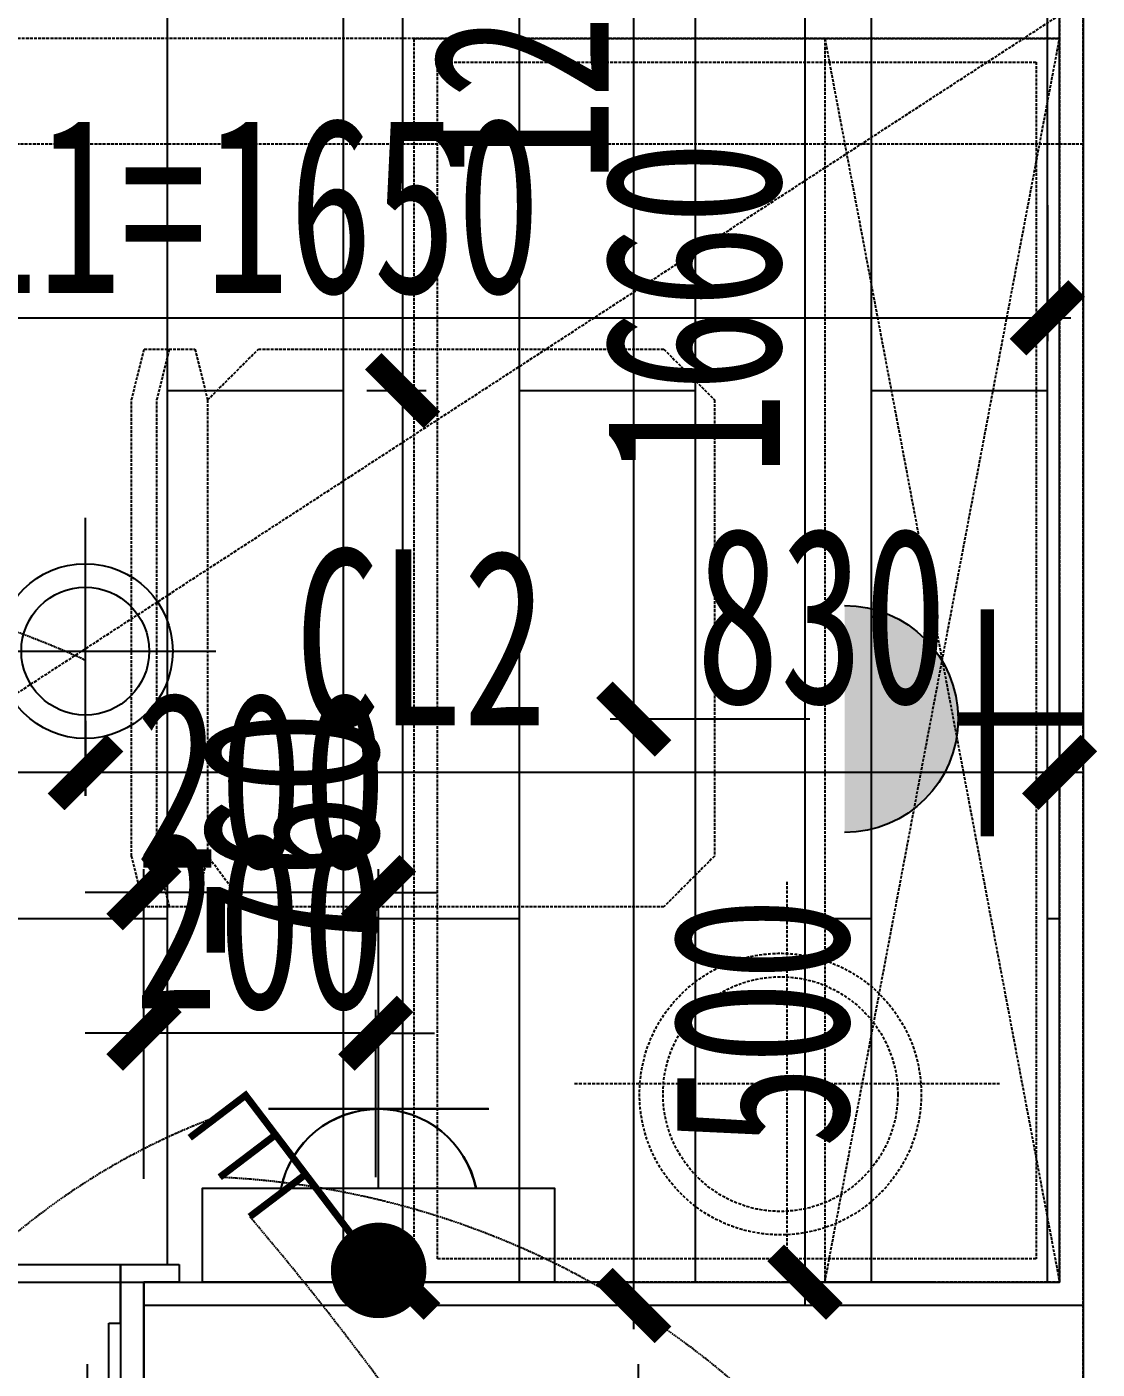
# Model space of a CAD drawing. Extents: x -255202 to 66368, y -6372500 to 603.
# Drawn here: x 63645 to 64557, y -3261941 to -3260797 of the extents above; entities that cross this region are included whole.
import ezdxf

# ---------------------------------------------------------------- set-up
doc = ezdxf.new("R2010")
doc.units = 0
doc.header["$LTSCALE"] = 10
doc.header["$MEASUREMENT"] = 0
for name, pattern in [('$0$DASH', [0.35, 0.25, -0.1]), ('__DASH', [0.35, 0.25, -0.1]), ('CONTINOUS', [0]), ('DASH', [0.35, 0.25, -0.1]), ('DOTE', [2.42, 2, -0.2, 0.02, -0.2]), ('HIDDEN', [0.375, 0.25, -0.125])]:
    doc.linetypes.add(name, pattern=pattern)
for name, color, linetype in [('A-WALL（砌体墙）', 7, 'Continuous'), ('A-墙体完成面', 15, 'Continuous'), ('A-建筑墙体', 255, 'Continuous'), ('A-门框', 251, 'Continuous'), ('D-地面材料', 250, 'Continuous'), ('DIM-地面材质放线', 149, 'Continuous'), ('DIM-开关定位', 149, 'Continuous'), ('DIM-插座定位', 146, 'Continuous'), ('DIM-灯具定位', 149, 'Continuous'), ('DIM_LEAD', 3, 'Continuous'), ('E-开关示意', 34, 'Continuous'), ('E-插座示意', 34, 'Continuous'), ('G-BEAM', 4, 'DASH'), ('G-BEAM_CON', 4, 'Continuous'), ('J-平面活动家具', 33, 'HIDDEN'), ('T-天花造型', 45, 'Continuous'), ('T-灯具、灯带', 13, 'Continuous'), ('W-文字', 67, 'Continuous'), ('天花布置图', 7, 'Continuous'), ('孔洞标注', 58, 'Continuous')]:
    doc.layers.add(name, color=color, linetype=linetype)
doc.styles.add('arch', font='romans.shx', dxfattribs={"width": 0.75})
doc.styles.add('样式222', font='', dxfattribs={"width": 0.7})
doc.styles.add('细黑体', font='', dxfattribs={"width": 0.7})
doc.styles.get('样式222').set_extended_font_data('STXihei')
doc.styles.get('细黑体').set_extended_font_data('STXihei')
doc.dimstyles.new('DK-50', dxfattribs={"dimscale": 50, "dimtxt": 3, "dimasz": 1, "dimexe": 0.4, "dimexo": 0.4, "dimgap": 0.4, "dimtad": 1, "dimtoh": 1, "dimdec": 0, "dimrnd": 5, "dimdsep": 46, "dimtxsty": '样式222', "dimblk": 'ARCHTICK', "dimcen": 3, "dimdle": 0.4, "dimclrd": 149, "dimclre": 149, "dimclrt": 149, "dimadec": 0, "dimazin": 0, "dimtfac": 1, "dimtdec": 0, "dimtix": 1, "dimtmove": 2, "dimatfit": 3, "dimldrblk": 'ARCHTICK', "dimfxl": 3, "dimfxlon": 1, "dimtvp": 1, "dimtolj": 1, "dimtzin": 0, "dimarcsym": 0})
doc.dimstyles.new('TC-DIM', dxfattribs={"dimscale": 0, "dimtxt": 2.5, "dimasz": 1.2, "dimexe": 1.2, "dimexo": 0, "dimgap": 0.5, "dimtad": 1, "dimdec": 0, "dimlfac": -1, "dimzin": 9, "dimdsep": 46, "dimtxsty": 'arch', "dimblk1": 'ARCHTICK', "dimblk2": 'ARCHTICK', "dimsah": 1, "dimcen": 2, "dimdle": 1.2, "dimclrd": 67, "dimclre": 67, "dimclrt": 67, "dimadec": 0, "dimazin": 0, "dimtfac": 1, "dimtdec": 0, "dimtmove": 0, "dimatfit": 3, "dimldrblk": 'ARCHTICK', "dimfxl": 8, "dimtolj": 1, "dimtzin": 0, "dimarcsym": 0})

# ---------------------------------------------------------------- blocks, each defined once
blk = doc.blocks.new('*U308')
for p, q in [((50, 90), (0, 90)), ((0, 90), (0, 75)), ((50, 40), (50, 90)), ((0, 75), (30, 75)), ((30, 75), (30, -75)), ((60, 40), (50, 40)), ((60, -70), (60, 40)), ((0, -75), (0, -90)), ((30, -75), (0, -75)), ((50, -90), (50, -70)), ((50, -70), (60, -70)), ((0, -90), (50, -90))]:
    blk.add_line(p, q)
blk = doc.blocks.new('B')
at = {"color": 54, "linetype": 'ByBlock'}
for p, q in [((-194.7, 252.7), (-237.9, 241.9)), ((194.1, 252.7), (-194.7, 252.7)), ((237.3, 241.9), (194.1, 252.7)), ((-194.7, 209.5), (194.1, 209.5))]:
    blk.add_line(p, q, dxfattribs=at)
at = {"linetype": 'ByBlock'}
blk.add_lwpolyline([(194.1, 209.5), (237.3, 220.3), (237.3, 263.5), (194.1, 274.3), (-194.7, 274.3), (-237.9, 263.5), (-237.9, 220.3), (-194.7, 209.5), (-237.9, 166.3), (-237.9, -179.3), (-194.7, -222.5), (194.1, -222.5), (237.3, -179.3), (237.3, 177.1)], close=True, dxfattribs=at)
blk = doc.blocks.new('_ArchTick')
at = {"color": 0, "linetype": 'ByBlock', "const_width": 0.4}
blk.add_lwpolyline([(-0.5, -0.5), (0.5, 0.5)], dxfattribs=at)
blk = doc.blocks.new('*D316')
at = {"layer": 'Defpoints', "color": 0, "transparency": 16777216}
for p in [(64525.1, -3261192.5), (63694.8, -3261368.7), (63694.8, -3261432.6)]:
    blk.add_point(p, dxfattribs=at)
at = {"layer": 'DIM-灯具定位', "color": 149, "lineweight": -2, "transparency": 16777216}
for p, q in [((64525.1, -3261282.6), (64525.1, -3261452.6)), ((63694.8, -3261388.7), (63694.8, -3261452.6)), ((64545.1, -3261432.6), (63674.8, -3261432.6))]:
    blk.add_line(p, q, dxfattribs=at)
at = {"layer": 'DIM-灯具定位', "color": 149, "lineweight": -2, "transparency": 16777216, "xscale": 50, "yscale": 50, "zscale": 50, "rotation": 180}
blk.add_blockref('_ArchTick', (63694.8, -3261432.6), dxfattribs=at)
at = {"layer": 'DIM-灯具定位', "color": 149, "lineweight": -2, "transparency": 16777216, "xscale": 50, "yscale": 50, "zscale": 50}
blk.add_blockref('_ArchTick', (64525.1, -3261432.6), dxfattribs=at)
at = {"layer": 'DIM-灯具定位', "color": 149, "transparency": 16777216, "insert": (64322.4, -3261299.7), "char_height": 150, "attachment_point": 5, "style": '样式222'}
blk.add_mtext('\\A1;830', dxfattribs=at)
blk = doc.blocks.new('*D317')
at = {"layer": 'Defpoints', "color": 0, "transparency": 16777216}
for p in [(62864.8, -3260918.5), (63695.1, -3261368.5), (62864.8, -3261432.6)]:
    blk.add_point(p, dxfattribs=at)
at = {"layer": 'DIM-灯具定位', "color": 149, "lineweight": -2, "transparency": 16777216}
for p, q in [((62864.8, -3261282.6), (62864.8, -3261452.6)), ((63695.1, -3261388.5), (63695.1, -3261452.6)), ((63715.1, -3261432.6), (62844.8, -3261432.6))]:
    blk.add_line(p, q, dxfattribs=at)
at = {"layer": 'DIM-灯具定位', "color": 149, "lineweight": -2, "transparency": 16777216, "xscale": 50, "yscale": 50, "zscale": 50, "rotation": 180}
blk.add_blockref('_ArchTick', (62864.8, -3261432.6), dxfattribs=at)
at = {"layer": 'DIM-灯具定位', "color": 149, "lineweight": -2, "transparency": 16777216, "xscale": 50, "yscale": 50, "zscale": 50}
blk.add_blockref('_ArchTick', (63695.1, -3261432.6), dxfattribs=at)
at = {"layer": 'DIM-灯具定位', "color": 149, "transparency": 16777216, "insert": (63280, -3261337.6), "char_height": 150, "attachment_point": 5, "style": '样式222'}
blk.add_mtext('\\A1;830', dxfattribs=at)
blk = doc.blocks.new('RDHGFHFDGDSFAS')
at = {"layer": 'A-建筑墙体'}
blk.add_line((730648.4, -222639.7), (730648.4, -222639.7), dxfattribs=at)
at = {"layer": 'T-灯具、灯带', "color": 250}
for p, q in [((730488.3, -222539.7), (730488.3, -222352.2)), ((730394.5, -222472.2), (730582, -222472.2))]:
    blk.add_line(p, q, dxfattribs=at)
at = {"layer": 'T-灯具、灯带', "color": 47}
blk.add_lwpolyline([(730338.3, -222619.7), (730638.3, -222619.7), (730638.3, -222539.7), (730338.3, -222539.7)], close=True, dxfattribs=at)
at = {"layer": 'T-灯具、灯带', "color": 250}
blk.add_arc((730488.3, -222557), 84.9, 11.7809, 168.2191, dxfattribs=at)
blk = doc.blocks.new('*D323')
at = {"layer": 'Defpoints', "color": 0, "transparency": 16777216}
for p in [(63744.8, -3261654.8), (63744.8, -3261798.9), (63942.4, -3261797.5)]:
    blk.add_point(p, dxfattribs=at)
at = {"layer": 'DIM-开关定位', "color": 149, "lineweight": -2, "transparency": 16777216}
for p, q in [((63744.8, -3261778.9), (63744.8, -3261634.8)), ((63942.4, -3261777.5), (63942.4, -3261634.8)), ((63744.8, -3261654.8), (63694.8, -3261654.8)), ((63942.4, -3261654.8), (63744.8, -3261654.8)), ((63942.4, -3261654.8), (63992.4, -3261654.8))]:
    blk.add_line(p, q, dxfattribs=at)
at = {"layer": 'DIM-开关定位', "color": 149, "lineweight": -2, "transparency": 16777216, "xscale": 50, "yscale": 50, "zscale": 50}
blk.add_blockref('_ArchTick', (63744.8, -3261654.8), dxfattribs=at)
at = {"layer": 'DIM-开关定位', "color": 149, "lineweight": -2, "transparency": 16777216, "xscale": 50, "yscale": 50, "zscale": 50, "rotation": 180}
blk.add_blockref('_ArchTick', (63942.4, -3261654.8), dxfattribs=at)
at = {"layer": 'DIM-开关定位', "color": 149, "transparency": 16777216, "insert": (63843.6, -3261559.8), "char_height": 150, "attachment_point": 5, "style": '样式222'}
blk.add_mtext('\\A1;200', dxfattribs=at)
blk = doc.blocks.new('A$C3EFB27CA')
at = {"layer": 'E-插座示意'}
blk.add_hatch(color=256, dxfattribs=at).paths.add_polyline_path([(1.41, 0), (87.41, 0, 1)])
at = {"layer": 'E-插座示意', "const_width": 5}
for points in [[(44.41, 90.28), (44.41, 43)], [(0, 54.09), (86, 54.09)]]:
    blk.add_lwpolyline(points, dxfattribs=at)
at = {"layer": 'E-插座示意'}
blk.add_arc((44.41, 0), 43, 0, 180, dxfattribs=at)
blk = doc.blocks.new('*D334')
at = {"layer": 'Defpoints', "color": 0, "transparency": 16777216}
for p in [(64162.2, -3261387), (64544.8, -3261387), (64544.8, -3261887)]:
    blk.add_point(p, dxfattribs=at)
at = {"layer": 'DIM-插座定位', "color": 149, "lineweight": -2, "transparency": 16777216}
for p, q in [((64162.2, -3261907), (64162.2, -3261367)), ((64312.2, -3261387), (64142.2, -3261387)), ((64312.2, -3261887), (64142.2, -3261887))]:
    blk.add_line(p, q, dxfattribs=at)
at = {"layer": 'DIM-插座定位', "color": 149, "lineweight": -2, "transparency": 16777216, "xscale": 50, "yscale": 50, "zscale": 50}
for p, rotation in [((64162.2, -3261387), 90), ((64162.2, -3261887), 270)]:
    blk.add_blockref('_ArchTick', p, dxfattribs=dict(at, rotation=rotation))
at = {"layer": 'DIM-插座定位', "color": 149, "transparency": 16777216, "insert": (64271.2, -3261646), "char_height": 150, "attachment_point": 5, "rotation": 90, "style": '样式222'}
blk.add_mtext('\\A1;500', dxfattribs=at)
blk = doc.blocks.new('*D335')
at = {"layer": 'Defpoints', "color": 0, "transparency": 16777216}
for p in [(63695.1, -3260187), (64162.2, -3260187), (64544.8, -3261387)]:
    blk.add_point(p, dxfattribs=at)
at = {"layer": 'DIM-插座定位', "color": 149, "lineweight": -2, "transparency": 16777216}
for p, q in [((64162.2, -3261407), (64162.2, -3260167)), ((64012.2, -3260187), (64182.2, -3260187)), ((64312.2, -3261387), (64142.2, -3261387))]:
    blk.add_line(p, q, dxfattribs=at)
at = {"layer": 'DIM-插座定位', "color": 149, "lineweight": -2, "transparency": 16777216, "xscale": 50, "yscale": 50, "zscale": 50}
for p, rotation in [((64162.2, -3260187), 90), ((64162.2, -3261387), 270)]:
    blk.add_blockref('_ArchTick', p, dxfattribs=dict(at, rotation=rotation))
at = {"layer": 'DIM-插座定位', "color": 149, "transparency": 16777216, "insert": (64067.2, -3260787), "char_height": 150, "attachment_point": 5, "rotation": 90, "style": '样式222'}
blk.add_mtext('\\A1;1200', dxfattribs=at)
blk = doc.blocks.new('*D336')
at = {"layer": 'Defpoints', "color": 0, "transparency": 16777216}
for p in [(63821.2, -3261987), (63696.7, -3262137), (63821.2, -3262137)]:
    blk.add_point(p, dxfattribs=at)
at = {"layer": 'DIM-插座定位', "color": 149, "lineweight": -2, "transparency": 16777216}
for p, q in [((63696.7, -3261987), (63696.7, -3261937)), ((63801.2, -3261987), (63676.7, -3261987)), ((63696.7, -3261987), (63696.7, -3262137)), ((63801.2, -3262137), (63676.7, -3262137)), ((63696.7, -3262137), (63696.7, -3262187))]:
    blk.add_line(p, q, dxfattribs=at)
at = {"layer": 'DIM-插座定位', "color": 149, "lineweight": -2, "transparency": 16777216, "xscale": 50, "yscale": 50, "zscale": 50}
for p, rotation in [((63696.7, -3261987), 270), ((63696.7, -3262137), 90)]:
    blk.add_blockref('_ArchTick', p, dxfattribs=dict(at, rotation=rotation))
at = {"layer": 'DIM-插座定位', "color": 149, "transparency": 16777216, "insert": (63601.7, -3262062), "char_height": 150, "attachment_point": 5, "rotation": 90, "style": '样式222'}
blk.add_mtext('\\A1;150', dxfattribs=at)
blk = doc.blocks.new('z')
at = {"color": 67}
blk.add_line((0, 0), (-1, 0), dxfattribs=at)
blk.add_lwpolyline([(-0.972, 0.974, 0.299, 0.174, 0), (0, 0, 0.174, 0.299, 0), (-0.972, -0.974, 0.299, 0.299, 0)], format="xyseb", dxfattribs=at)
blk = doc.blocks.new('*D367')
at = {"layer": 'Defpoints', "color": 0, "linetype": 'ByBlock', "transparency": 16777216}
for p in [(64544.8, -3261987), (64166.2, -3262187), (64545.1, -3262187)]:
    blk.add_point(p, dxfattribs=at)
at = {"layer": '孔洞标注', "color": 149, "linetype": 'ByBlock', "lineweight": -2, "transparency": 16777216}
for p, q in [((64166.2, -3261987), (64166.2, -3261937)), ((64316.2, -3261987), (64146.2, -3261987)), ((64166.2, -3261987), (64166.2, -3262187)), ((64316.2, -3262187), (64146.2, -3262187)), ((64166.2, -3262187), (64166.2, -3262237))]:
    blk.add_line(p, q, dxfattribs=at)
at = {"layer": '孔洞标注', "color": 149, "linetype": 'ByBlock', "lineweight": -2, "transparency": 16777216, "xscale": 50, "yscale": 50, "zscale": 50}
for p, rotation in [((64166.2, -3261987), 270), ((64166.2, -3262187), 90)]:
    blk.add_blockref('_ArchTick', p, dxfattribs=dict(at, rotation=rotation))
at = {"layer": '孔洞标注', "color": 149, "linetype": 'ByBlock', "transparency": 16777216, "insert": (64071.2, -3262087), "char_height": 150, "attachment_point": 5, "rotation": 90, "style": '样式222'}
blk.add_mtext('\\A1;200', dxfattribs=at)
blk = doc.blocks.new('*D540')
at = {"layer": 'Defpoints', "color": 0, "transparency": 16777216}
for p in [(63914.8, -3260207), (63914.8, -3261107), (63965.2, -3261107)]:
    blk.add_point(p, dxfattribs=at)
at = {"layer": 'DIM-地面材质放线', "color": 149, "lineweight": -2, "transparency": 16777216}
for p, q in [((63965.2, -3260187), (63965.2, -3261127)), ((63934.8, -3260207), (63985.2, -3260207)), ((63934.8, -3261107), (63985.2, -3261107))]:
    blk.add_line(p, q, dxfattribs=at)
at = {"layer": 'DIM-地面材质放线', "color": 149, "lineweight": -2, "transparency": 16777216, "xscale": 50, "yscale": 50, "zscale": 50}
for p, rotation in [((63965.2, -3260207), 90), ((63965.2, -3261107), 270)]:
    blk.add_blockref('_ArchTick', p, dxfattribs=dict(at, rotation=rotation))
at = {"layer": 'DIM-地面材质放线', "color": 149, "transparency": 16777216, "insert": (63870.2, -3260657), "char_height": 150, "attachment_point": 5, "rotation": 90, "style": '样式222'}
blk.add_mtext('\\A1;900', dxfattribs=at)
blk = doc.blocks.new('*D541')
at = {"layer": 'Defpoints', "color": 0, "transparency": 16777216}
for p in [(63914.8, -3261107), (63914.8, -3261867), (63965.2, -3261867)]:
    blk.add_point(p, dxfattribs=at)
at = {"layer": 'DIM-地面材质放线', "color": 149, "lineweight": -2, "transparency": 16777216}
for p, q in [((63965.2, -3261087), (63965.2, -3261887)), ((63934.8, -3261107), (63985.2, -3261107)), ((63934.8, -3261867), (63985.2, -3261867))]:
    blk.add_line(p, q, dxfattribs=at)
at = {"layer": 'DIM-地面材质放线', "color": 149, "lineweight": -2, "transparency": 16777216, "xscale": 50, "yscale": 50, "zscale": 50}
for p, rotation in [((63965.2, -3261107), 90), ((63965.2, -3261867), 270)]:
    blk.add_blockref('_ArchTick', p, dxfattribs=dict(at, rotation=rotation))
at = {"layer": 'DIM-地面材质放线', "color": 149, "transparency": 16777216, "insert": (63870.2, -3261487), "char_height": 150, "attachment_point": 5, "rotation": 90, "style": '样式222'}
blk.add_mtext('\\A1;760', dxfattribs=at)
blk = doc.blocks.new('*D542')
at = {"layer": 'Defpoints', "color": 0, "transparency": 16777216}
for p in [(62864.9, -3260928.9), (64514.8, -3260928.9), (64514.8, -3261045)]:
    blk.add_point(p, dxfattribs=at)
at = {"layer": 'DIM-地面材质放线', "color": 149, "lineweight": -2, "transparency": 16777216}
for p, q in [((62864.9, -3260948.9), (62864.9, -3261065)), ((64514.8, -3260948.9), (64514.8, -3261065)), ((62844.9, -3261045), (64534.8, -3261045))]:
    blk.add_line(p, q, dxfattribs=at)
at = {"layer": 'DIM-地面材质放线', "color": 149, "lineweight": -2, "transparency": 16777216, "xscale": 50, "yscale": 50, "zscale": 50, "rotation": 180}
blk.add_blockref('_ArchTick', (62864.9, -3261045), dxfattribs=at)
at = {"layer": 'DIM-地面材质放线', "color": 149, "lineweight": -2, "transparency": 16777216, "xscale": 50, "yscale": 50, "zscale": 50}
blk.add_blockref('_ArchTick', (64514.8, -3261045), dxfattribs=at)
at = {"layer": 'DIM-地面材质放线', "color": 149, "transparency": 16777216, "insert": (63689.9, -3260950), "char_height": 150, "attachment_point": 5, "style": '样式222'}
blk.add_mtext('\\A1;150*11=1650', dxfattribs=at)
blk = doc.blocks.new('*D653')
at = {"layer": 'Defpoints', "color": 0, "transparency": 16777216}
for p in [(63744.8, -3261535), (63744.8, -3261701), (63944.7, -3261701)]:
    blk.add_point(p, dxfattribs=at)
at = {"layer": 'DIM-插座定位', "color": 149, "lineweight": -2, "transparency": 16777216}
for p, q in [((63744.8, -3261681), (63744.8, -3261515)), ((63944.7, -3261681), (63944.7, -3261515)), ((63744.8, -3261535), (63694.8, -3261535)), ((63944.7, -3261535), (63744.8, -3261535)), ((63944.7, -3261535), (63994.7, -3261535))]:
    blk.add_line(p, q, dxfattribs=at)
at = {"layer": 'DIM-插座定位', "color": 149, "lineweight": -2, "transparency": 16777216, "xscale": 50, "yscale": 50, "zscale": 50}
blk.add_blockref('_ArchTick', (63744.8, -3261535), dxfattribs=at)
at = {"layer": 'DIM-插座定位', "color": 149, "lineweight": -2, "transparency": 16777216, "xscale": 50, "yscale": 50, "zscale": 50, "rotation": 180}
blk.add_blockref('_ArchTick', (63944.7, -3261535), dxfattribs=at)
at = {"layer": 'DIM-插座定位', "color": 149, "transparency": 16777216, "insert": (63844.7, -3261440), "char_height": 150, "attachment_point": 5, "style": '样式222'}
blk.add_mtext('\\A1;200', dxfattribs=at)
blk = doc.blocks.new('rte3rte')
at = {"color": 8}
blk.add_line((2058.033, -1088.306), (2060.28, -1088.306), dxfattribs=at)
blk.add_lwpolyline([(2059.167, -1087.169), (2059.167, -1089.4)], dxfattribs=at)
at = {"layer": 'T-灯具、灯带', "ltscale": 0.3}
for radius in [0.745, 0.545]:
    blk.add_circle((2059.167, -1088.306), radius, dxfattribs=at)
blk = doc.blocks.new('dff')
at = {"layer": 'E-插座示意', "color": 8, "linetype": 'ByBlock', "lineweight": -2}
for p, q in [((-110132.6, -3255767), (-110132.6, -3255579.5)), ((-110200.2, -3255673.2), (-110012.7, -3255673.2))]:
    blk.add_line(p, q, dxfattribs=at)
at = {"layer": 'E-插座示意', "color": 47, "linetype": 'ByBlock', "lineweight": -2}
blk.add_lwpolyline([(-110280.2, -3255823.2), (-110280.2, -3255523.2), (-110200.2, -3255523.2), (-110200.2, -3255823.2)], close=True, dxfattribs=at)
at = {"layer": 'E-插座示意', "color": 8, "linetype": 'ByBlock', "lineweight": -2}
blk.add_arc((-110217.5, -3255673.2), 84.9, 281.7809, 78.2191, dxfattribs=at)
blk = doc.blocks.new('*D988')
at = {"layer": 'Defpoints', "color": 0, "transparency": 16777216}
for p in [(64308.2, -3260207), (64439.9, -3260207), (64439.9, -3261867)]:
    blk.add_point(p, dxfattribs=at)
at = {"layer": '天花布置图', "color": 149, "lineweight": -2, "transparency": 16777216}
for p, q in [((64308.2, -3261887), (64308.2, -3260187)), ((64419.9, -3260207), (64288.2, -3260207)), ((64419.9, -3261867), (64288.2, -3261867))]:
    blk.add_line(p, q, dxfattribs=at)
at = {"layer": '天花布置图', "color": 149, "lineweight": -2, "transparency": 16777216, "xscale": 50, "yscale": 50, "zscale": 50}
for p, rotation in [((64308.2, -3260207), 90), ((64308.2, -3261867), 270)]:
    blk.add_blockref('_ArchTick', p, dxfattribs=dict(at, rotation=rotation))
at = {"layer": '天花布置图', "color": 149, "transparency": 16777216, "insert": (64213.2, -3261037), "char_height": 150, "attachment_point": 5, "rotation": 90, "style": '样式222'}
blk.add_mtext('\\A1;1660', dxfattribs=at)
blk = doc.blocks.new('*U910')
at = {"color": 0, "const_width": 0.15}
for points in [[(0, 0.783), (0, 4.692), (1.496, 4.692)], [(0, 3.634), (1.496, 3.634)], [(0, 2.575), (1.496, 2.575)]]:
    blk.add_lwpolyline(points, dxfattribs=at)
at = {"const_width": 1.019}
blk.add_lwpolyline([(0, -0.51, 1), (0, 0.51, 1)], format="xyb", close=True, dxfattribs=at)
blk = doc.blocks.new('fgdgdgd')
at = {"layer": 'G-BEAM'}
for p, q in [((167852.6, 59524.8), (167852.6, 67024.8)), ((167852.6, 63414.8), (161852.6, 63414.8))]:
    blk.add_line(p, q, dxfattribs=at)
at = {"layer": 'W-文字'}
blk.add_leader([(166279.6, 63494.9), (166514.7, 63725), (167220.6, 63725)], dimstyle='TC-DIM', override={"dimscale": 50, "dimtad": 0, "dimldrblk": 'z'}, dxfattribs=at)

msp = doc.modelspace()

# ---------------------------------------------------------------- linework, layer by layer
at = {"linetype": 'ByBlock'}
msp.add_lwpolyline([(64544.8, -3261887), (63744.8, -3261887), (63744.8, -3261987), (64544.8, -3261987)], dxfattribs=at)
at = {"layer": 'A-WALL（砌体墙）'}
for p, q in [((64545.1, -3260187), (64545.1, -3265087)), ((64545.1, -3260786.9), (64545.1, -3265087)), ((64544.8, -3261887), (63744.8, -3261887)), ((63744.8, -3261887), (63744.8, -3261987))]:
    msp.add_line(p, q, dxfattribs=at)
at = {"layer": 'A-墙体完成面'}
msp.add_lwpolyline([(64515.1, -3264017.1), (64515.1, -3262017), (63744.8, -3262017), (63744.8, -3261867), (64525.1, -3261867), (64525.1, -3260207)], dxfattribs=at)
at = {"layer": 'D-地面材料'}
for p, q in [((63764.8, -3261107), (63764.8, -3260207)), ((63914.8, -3261107), (63914.8, -3260207)), ((64064.8, -3261107), (64064.8, -3260207)), ((64214.8, -3261107), (64214.8, -3260207)), ((64364.8, -3261107), (64364.8, -3260207)), ((64514.8, -3261107), (64514.8, -3260207)), ((63764.8, -3261557), (63764.8, -3260657)), ((63914.8, -3261557), (63914.8, -3260657)), ((64064.8, -3261557), (64064.8, -3260657)), ((64214.8, -3261557), (64214.8, -3260657)), ((64364.8, -3261557), (64364.8, -3260657)), ((64514.8, -3261557), (64514.8, -3260657)), ((63764.8, -3261107), (63914.8, -3261107)), ((63764.8, -3261852), (63764.8, -3261107)), ((63764.8, -3261107), (63914.8, -3261107)), ((63914.8, -3261867), (63914.8, -3261107)), ((64064.8, -3261107), (64214.8, -3261107)), ((64064.8, -3261867), (64064.8, -3261107)), ((64064.8, -3261107), (64214.8, -3261107)), ((64214.8, -3261867), (64214.8, -3261107)), ((64364.8, -3261107), (64514.8, -3261107)), ((64364.8, -3261867), (64364.8, -3261107)), ((64364.8, -3261107), (64514.8, -3261107)), ((64514.8, -3261867), (64514.8, -3261107)), ((63614.8, -3261557), (63764.8, -3261557)), ((63614.8, -3261557), (63764.8, -3261557)), ((63764.8, -3261852), (63764.8, -3261557)), ((63914.8, -3261557), (64064.8, -3261557)), ((63914.8, -3261867), (63914.8, -3261557)), ((63914.8, -3261557), (64064.8, -3261557)), ((64064.8, -3261867), (64064.8, -3261557)), ((64214.8, -3261557), (64364.8, -3261557)), ((64214.8, -3261867), (64214.8, -3261557)), ((64214.8, -3261557), (64364.8, -3261557)), ((64364.8, -3261867), (64364.8, -3261557)), ((64514.8, -3261557), (64525.1, -3261557)), ((64514.8, -3261867), (64514.8, -3261557)), ((64514.8, -3261557), (64525.1, -3261557))]:
    msp.add_line(p, q, dxfattribs=at)
at = {"layer": 'D-地面材料', "color": 149}
msp.add_lwpolyline([(63724.8, -3262032), (62964.8, -3262032), (62964.8, -3261852), (63724.8, -3261852)], close=True, dxfattribs=at)
at = {"layer": 'DIM_LEAD', "color": 250, "linetype": '$0$DASH'}
msp.add_line((62865.1, -3261867), (64525.1, -3260787), dxfattribs=at)
at = {"layer": 'E-开关示意', "linetype": '__DASH', "ltscale": 0.5}
for centre, radius, start, end in [((63363.1, -3262059.2), 794.8, 65.3299, 165.0737), ((64011.1, -3262275.8), 586.4, 110.308, 217.7484), ((63775.2, -3262501), 724.2, 1.0522, 87.2903), ((61937.1, -3263432.7), 2496.2, 339.9276, 40.5084)]:
    msp.add_arc(centre, radius, start, end, dxfattribs=at)
at = {"layer": 'J-平面活动家具', "color": 250, "linetype": 'DASH'}
for p, q in [((64325.1, -3260807), (64525.1, -3261867)), ((64325.1, -3261867), (64525.1, -3260807))]:
    msp.add_line(p, q, dxfattribs=at)
at = {"layer": 'J-平面活动家具', "color": 8}
for p, q in [((64292.8, -3261525.8), (64292.8, -3261842.5)), ((64111.8, -3261697.6), (64473.8, -3261697.6))]:
    msp.add_line(p, q, dxfattribs=at)
at = {"layer": 'J-平面活动家具', "linetype": 'DASH'}
for points in [[(64525.1, -3260807), (62865.1, -3260807), (62865.1, -3260207), (64525.1, -3260207)], [(64525.1, -3261867), (63975.1, -3261867), (63975.1, -3260807), (64525.1, -3260807)], [(64505.1, -3261847), (63995.1, -3261847), (63995.1, -3260827), (64505.1, -3260827)]]:
    msp.add_lwpolyline(points, close=True, dxfattribs=at)
at = {"layer": 'J-平面活动家具', "color": 250, "linetype": 'DASH'}
msp.add_lwpolyline([(64325.1, -3260807), (64325.1, -3261867), (64525.1, -3261867), (64525.1, -3260807)], close=True, dxfattribs=at)
at = {"layer": 'J-平面活动家具'}
msp.add_circle((64287.2, -3261706.7), 120, dxfattribs=at)
at = {"layer": 'J-平面活动家具', "color": 8}
msp.add_circle((64287.2, -3261706.7), 100, dxfattribs=at)
at = {"layer": 'T-天花造型', "linetype": 'ByBlock'}
msp.add_lwpolyline([(63744.8, -3262017), (62944.8, -3262017), (62944.8, -3261867), (63744.8, -3261867)], close=True, dxfattribs=at)

# ---------------------------------------------------------------- block references
at = {"layer": 'A-门框', "color": 2, "xscale": -1, "rotation": 1.560804925304638e-06}
msp.add_blockref('*U308', (63774.8, -3261942), dxfattribs=at)
at = {"layer": 'E-开关示意', "extrusion": (0, 0, -1), "xscale": 39.94758180436645, "yscale": 39.94758180436645, "zscale": -39.94758180436645, "rotation": 322.7763542521964}
msp.add_blockref('*U910', (-63944.8, -3261857), dxfattribs=at)
at = {"layer": 'E-插座示意', "linetype": 'ByBlock', "lineweight": -2, "xscale": -2.25, "yscale": 2.25, "zscale": 2.25, "rotation": 270}
msp.add_blockref('A$C3EFB27CA', (64341.9, -3261486.9), dxfattribs=at)
at = {"layer": 'E-插座示意', "color": 11, "linetype": 'ByBlock', "xscale": -1}
msp.add_blockref('RDHGFHFDGDSFAS', (794433.1, -3039247.3), dxfattribs=at)
at = {"layer": 'E-插座示意', "linetype": 'ByBlock', "lineweight": -2, "rotation": 90.00000000000001}
msp.add_blockref('dff', (-3191728.6, -3151586.8), dxfattribs=at)
at = {"layer": 'G-BEAM_CON', "linetype": 'CONTINOUS'}
msp.add_blockref('fgdgdgd', (-103307.5, -3324311.9), dxfattribs=at)
at = {"layer": 'J-平面活动家具', "linetype": 'DASH', "xscale": -1, "rotation": 90}
msp.add_blockref('B', (64008.6, -3261309.7, 0), dxfattribs=at)
at = {"layer": 'T-灯具、灯带', "ltscale": 0.3, "extrusion": (0, 0, -1), "xscale": -100, "yscale": 100, "zscale": -100}
msp.add_blockref('rte3rte', (142221.9, -3152498.5), dxfattribs=at)

# ---------------------------------------------------------------- texts
at = {"layer": 'T-灯具、灯带', "linetype": 'DOTE', "ltscale": 0.3, "style": '细黑体', "width": 0.7}
msp.add_text('CL2', height=150, dxfattribs=at).set_placement((63873.7, -3261392.5))

# ---------------------------------------------------------------- dimensions: what is measured, and where the dimension line sits
at = {"layer": 'DIM-地面材质放线'}
dim = msp.add_aligned_dim(p1=(63914.8, -3260207), p2=(63914.8, -3261107), distance=50.3, dimstyle='DK-50', dxfattribs=at)
dim.commit()
dim.dimension.update_dxf_attribs({"geometry": '*D540', "text_midpoint": (63870.2, -3260657)})
dim = msp.add_aligned_dim(p1=(62864.9, -3260928.9), p2=(64514.8, -3260928.9), distance=-116.1, text='150*11=<>', dimstyle='DK-50', dxfattribs=at)
dim.commit()
dim.dimension.update_dxf_attribs({"geometry": '*D542', "text_midpoint": (63689.9, -3260950)})
dim = msp.add_linear_dim(base=(63965.2, -3261867), p1=(63914.8, -3261107), p2=(63914.8, -3261867), angle=90, dimstyle='DK-50', dxfattribs=at)
dim.commit()
dim.dimension.update_dxf_attribs({"geometry": '*D541', "text_midpoint": (63870.2, -3261487)})
at = {"layer": 'DIM-开关定位'}
dim = msp.add_linear_dim(base=(63744.8, -3261654.8), p1=(63942.4, -3261797.5), p2=(63744.8, -3261798.9), angle=180, dimstyle='DK-50', dxfattribs=at)
dim.commit()
dim.dimension.update_dxf_attribs({"geometry": '*D323', "text_midpoint": (63843.6, -3261559.8)})
at = {"layer": 'DIM-插座定位'}
for base, p1, p2, angle, picture, middle in [((64162.2, -3260187), (64544.8, -3261387), (63695.1, -3260187), 90, '*D335', (64067.2, -3260787)), ((63744.8, -3261535), (63944.7, -3261701), (63744.8, -3261701), 180, '*D653', (63844.7, -3261440)), ((63696.7, -3262137), (63821.2, -3261987), (63821.2, -3262137), 90, '*D336', (63601.7, -3262062))]:
    dim = msp.add_linear_dim(base=base, p1=p1, p2=p2, angle=angle, dimstyle='DK-50', dxfattribs=at)
    dim.commit()
    dim.dimension.update_dxf_attribs({"geometry": picture, "text_midpoint": middle})
dim = msp.add_linear_dim(base=(64162.2, -3261387), p1=(64544.8, -3261887), p2=(64544.8, -3261387), angle=90, dimstyle='DK-50', dxfattribs=at)
dim.commit()
dim.dimension.update_dxf_attribs({"geometry": '*D334', "text_midpoint": (64271.2, -3261646), "dimtype": 160})
at = {"layer": 'DIM-灯具定位'}
dim = msp.add_linear_dim(base=(62864.8, -3261432.6), p1=(63695.1, -3261368.5), p2=(62864.8, -3260918.5), angle=180, dimstyle='DK-50', dxfattribs=at)
dim.commit()
dim.dimension.update_dxf_attribs({"geometry": '*D317', "text_midpoint": (63280, -3261337.6)})
dim = msp.add_linear_dim(base=(63694.8, -3261432.6), p1=(64525.1, -3261192.5), p2=(63694.8, -3261368.7), angle=180, dimstyle='DK-50', dxfattribs=at)
dim.commit()
dim.dimension.update_dxf_attribs({"geometry": '*D316', "text_midpoint": (64322.4, -3261299.7), "dimtype": 160})
at = {"layer": '天花布置图', "color": 6}
dim = msp.add_linear_dim(base=(64308.2, -3260207), p1=(64439.9, -3261867), p2=(64439.9, -3260207), angle=90, dimstyle='DK-50', dxfattribs=at)
dim.commit()
dim.dimension.update_dxf_attribs({"geometry": '*D988', "text_midpoint": (64213.2, -3261037)})
at = {"layer": '孔洞标注', "linetype": 'ByBlock'}
dim = msp.add_linear_dim(base=(64166.2, -3262187), p1=(64544.8, -3261987), p2=(64545.1, -3262187), angle=90, dimstyle='DK-50', dxfattribs=at)
dim.commit()
dim.dimension.update_dxf_attribs({"geometry": '*D367', "text_midpoint": (64071.2, -3262087)})

doc.saveas('drawing.dxf')
